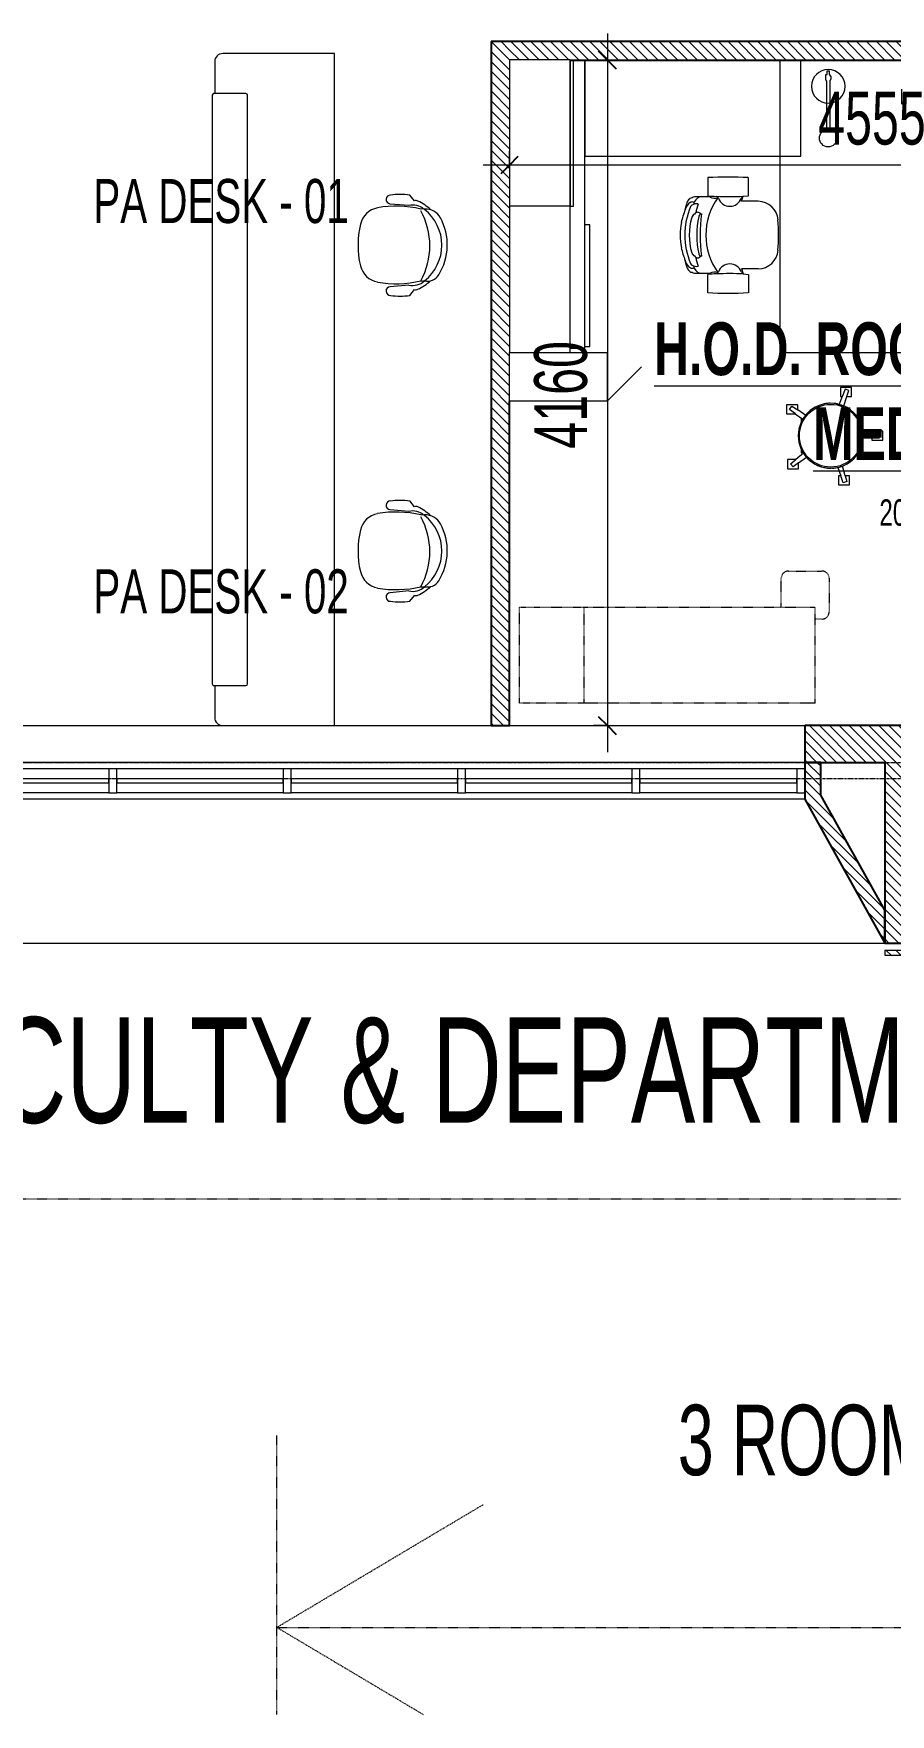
# Model space of a CAD drawing. Header units: millimetres. Extents: x -25222 to 91371, y -63339 to 20835.
# Drawn here: x 7885 to 13240, y -63339 to -52834 of the extents above; entities that cross this region are included whole.
import ezdxf

# ---------------------------------------------------------------- set-up
doc = ezdxf.new("R2010")
doc.units = ezdxf.units.MM
for name, pattern in [('Dash', [6.35, 3.175, -3.175]), ('Dash_2_', [6.35, 3.175, -3.175]), ('Grid Line', [22.225, 12.7, -3.175, 3.175, -3.175])]:
    doc.linetypes.add(name, pattern=pattern)
for name, color, linetype, lineweight in [('A-ANNO-DIMS', 211, 'Continuous', 9), ('A-ANNO-DIMS-110', 211, 'Continuous', 9), ('A-AREA-IDEN', 2, 'Continuous', 9), ('A-DETL-HDLN', 90, 'Dash_2_', 5), ('A-GLAZ-CURT', 52, 'Continuous', 5), ('A-GLAZ-CWMG', 51, 'Continuous', 5), ('A-WALL', 113, 'Continuous', 5), ('A-WALL-PATT', 111, 'Continuous', 25), ('G-ANNO-TEXT', 231, 'Continuous', 9), ('I-FURN', 30, 'Continuous', 5), ('Q-SPCQ', 91, 'Continuous', 5), ('S-GRID', 1, 'Continuous', 9)]:
    doc.layers.add(name, color=color, linetype=linetype, lineweight=lineweight)
doc.styles.add('Swis721 Cn BT_11', font='swissc.ttf', dxfattribs={"width": 0.8, "height": 440})
doc.styles.add('Swis721 Cn BT_3', font='swissc.ttf', dxfattribs={"width": 0.8, "height": 165})
doc.styles.add('Swis721 Cn BT_4', font='swissc.ttf', dxfattribs={"width": 0.8, "height": 275})
doc.styles.add('Swis721 Cn BT_5', font='swissc.ttf', dxfattribs={"width": 0.8, "height": 660})
doc.styles.add('Swis721 Cn BT_9', font='swissc.ttf', dxfattribs={"width": 0.8, "height": 330})
doc.styles.add('Swis721 Cn BT_B', font='swisscb.ttf', dxfattribs={"width": 0.8, "height": 330})
doc.dimstyles.new('Diagonal_-3_mm_Swiss', dxfattribs={"dimscale": 304.8, "dimtxt": 333.106598, "dimasz": 0.360892, "dimexe": 0.360892, "dimexo": 0.541339, "dimgap": 0.072178, "dimtad": 1, "dimdec": 0, "dimzin": 0, "dimdsep": 46, "dimtxsty": 'Swis721 Cn BT_9', "dimblk1": 'OBLIQUE', "dimblk2": 'OBLIQUE', "dimsah": 1, "dimcen": 0.09, "dimdle": 0.541339, "dimazin": 0, "dimtfac": 1, "dimtdec": 4, "dimtix": 1, "dimtmove": 0, "dimatfit": 3, "dimfxl": 1, "dimtvp": 1, "dimtolj": 1, "dimtzin": 0, "dimarcsym": 2})
pattern_1 = [(315, (14219.89, -54691.457), (30.869454, 30.869454), [])]

# ---------------------------------------------------------------- blocks, each defined once
blk = doc.blocks.new('Steelcase - Seating - Leap 464 Series - Worklounge - Caster-373766-4_ FOURTH FLOOR - GA PLAN')
at = {"layer": 'I-FURN', "color": 53, "lineweight": 9}
for p, q in [((-360, 449), (-246, 449)), ((360, 449), (246, 449)), ((-243, 396), (-230, 383)), ((243, 396), (230, 383)), ((-243, 229), (-246, 196)), ((-230, 240), (-243, 229)), ((-211, 239), (-243, 229)), ((-211, 134), (-211, 239)), ((211, 134), (211, 239)), ((211, 239), (243, 229)), ((230, 240), (243, 229)), ((243, 229), (246, 196)), ((-246, 196), (-360, 196)), ((246, 196), (360, 196))]:
    blk.add_line(p, q, dxfattribs=at)
for centre, radius, start, end in [((-208, 528), 31.3, 139.7777, 172.085), ((5312, 545), 5551, 180.1268, 181.1283), ((-180, 479), 61.5, 100.9655, 161.4013), ((-212, 550), 20.2, 141.8359, 184.9501), ((-183, 528), 56.5, 99.6106, 141.8359), ((-188, 548), 19.4, 147.0411, 221.579), ((-145, 520), 71.5, 100.9589, 147.0411), ((-141, 521), 54.5, 150.8293, 191.5383), ((-280, 1102), 526, 279.6106, 283.4025), ((-169, 537), 22.5, 113.5235, 150.8293), ((0, 149), 445, 66.4638, 113.5235), ((19, 159), 467, 102.0791, 112.3352), ((-120, 513), 22, 118.2395, 241.7605), ((-100, 518), 33.9, 106.4486, 154.4353), ((0, 177), 389, 73.5514, 106.4486), ((0, 247), 376, 77.9209, 102.0791), ((-19, 159), 467, 67.6648, 77.9209), ((101, 518), 33.9, 25.5647, 73.5514), ((121, 513), 22, 298.2395, 61.7605), ((145, 520), 71.5, 32.9589, 79.0411), ((280, 1102), 526, 256.5975, 260.3894), ((170, 539), 20.3, 30.925, 66.4638), ((141, 521), 54.5, 348.3374, 30.925), ((183, 528), 56.5, 38.1641, 80.3894), ((180, 479), 61.5, 18.5987, 79.0345), ((188, 548), 19.4, 319.0411, 32.9589), ((212, 550), 20.2, 355.0499, 38.1641), ((208, 528), 31.3, 7.915, 40.2223), ((-5312, 545), 5551, 358.8717, 359.8732), ((1848, 323), 2211, 176.7214, 183.2786), ((-2324, 304), 2084, 2.5365, 4.0045), ((-311, 405), 79.7, 346.9162, 22.5601), ((0, 61), 401, 54.3288, 125.6712), ((375, -1466), 2057, 104.5089, 106.0725), ((-112, 487), 20.5, 102.3178, 173.2597), ((0, -441), 939, 81.9081, 98.0919), ((0, -28), 547, 77.6822, 102.3178), ((113, 488), 19, 2.7011, 77.6822), ((-376, -1466), 2057, 73.9158, 75.4911), ((311, 405), 79.7, 157.4399, 193.0838), ((2324, 304), 2084, 175.9955, 177.4635), ((-1848, 323), 2211, 356.7214, 3.2786), ((-2125, 312), 1884, 357.4635, 2.5365), ((-256, 312), 76, 289.6481, 70.3519), ((256, 312), 76, 109.6481, 250.3519), ((2125, 312), 1884, 177.4635, 182.5365), ((-83, 139), 129, 182.2121, 264.5482), ((83, 139), 129, 275.4518, 357.7879), ((0, 1009), 1002, 264.5482, 275.4518)]:
    blk.add_arc(centre, radius, start, end, dxfattribs=at)
blk = doc.blocks.new('COUCH_examination_mobile2 - MMBE-023-356147-4_ FOURTH FLOOR - GA PLAN')
at = {"layer": 'I-FURN', "color": 53, "linetype": 'Dash', "lineweight": 9}
for p, q in [((-500, 501), (-500, 540)), ((100, 540), (-500, 540)), ((100, 540), (100, 501)), ((-500, 435), (-500, 501)), ((-500, 153), (-500, 435)), ((100, 501), (100, 435)), ((100, 435), (100, 153)), ((-500, 134), (-500, 153)), ((-500, 90), (-500, 135)), ((-500, 134), (100, 134)), ((100, 153), (100, 134)), ((100, 135), (100, 90)), ((-500, -1260), (-500, 90)), ((100, 90), (100, -1260)), ((-500, -1310), (-500, -1260)), ((100, -1260), (100, -1310)), ((-500, -1310), (100, -1310))]:
    blk.add_line(p, q, dxfattribs=at)
blk = doc.blocks.new('BIN_waste_20L - FQCW-016-373579-4_ FOURTH FLOOR - GA PLAN')
at = {"layer": 'Q-SPCQ', "color": 53, "linetype": 'Dash', "lineweight": 9}
for p, q in [((-105, 150), (105, 150)), ((-150, -105), (-150, 105)), ((150, 105), (150, 61)), ((75, -150), (-105, -150))]:
    blk.add_line(p, q, dxfattribs=at)
for centre, start, end in [((-105, 105), 90, 180), ((105, 105), 360, 90), ((-105, -105), 180, 270)]:
    blk.add_arc(centre, 45, start, end, dxfattribs=at)
blk = doc.blocks.new('Steelcase - Seating - Cobi 434 Series - Chair - Soft Arm Cap-386314-4_ FOURTH FLOOR - GA PLAN')
at = {"layer": 'I-FURN', "color": 53, "lineweight": 9}
for p, q in [((-252, -318), (-263, -200)), ((256, -200), (246, -318)), ((-317, -323), (-280, -354)), ((274, -354), (310, -323))]:
    blk.add_line(p, q, dxfattribs=at)
for centre, radius, start, end in [((-2, -588), 588, 77.1308, 102.7273), ((-102, -145), 133, 102.7273, 170.0104), ((99, -145), 133, 9.9627, 77.1308), ((123, -263), 444, 172.1902, 187.8098), ((-290, -202), 27.1, 5, 180), ((429, -238), 673, 170.0104, 193.2758), ((-432, -238), 673, 346.7242, 9.9627), ((283, -202), 27.1, 360, 175), ((-130, -263), 444, 352.1902, 7.8098), ((-256, -363), 25.5, 159.1978, 206.3291), ((41, -216), 357, 206.3291, 221.6709), ((-147, -342), 108, 167.0456, 222.9544), ((-191, -404), 36.4, 161.2842, 198.7158), ((-145, -434), 82.7, 167.1354, 238.236), ((-7, 1), 450, 240.8874, 299.1126), ((-3, -241), 283, 218.0902, 321.9098), ((116, -422), 107, 298.2017, 3.1495), ((-47, -216), 357, 317.8493, 333.6709), ((140, -342), 108, 319.3805, 12.9544), ((188, -404), 36.4, 341.2842, 18.7158), ((250, -363), 25.5, 333.6709, 20.8022), ((-1, -202), 356, 238.236, 298.2017)]:
    blk.add_arc(centre, radius, start, end, dxfattribs=at)
blk = doc.blocks.new('Department Reception Table 2 pax_Rectangle - Length 4200-1257779-4_ FOURTH FLOOR - GA PLAN')
at = {"layer": 'I-FURN', "color": 53, "lineweight": 9}
for p, q in [((-750, 1157.5), (-750, 957.5)), ((0, 1207.5), (-700, 1207.5)), ((0, -2992.5), (0, 1207.5)), ((-765, 947.5), (-765, -2732.5)), ((-555, 957.5), (-755, 957.5)), ((-545, -2732.5), (-545, 947.5)), ((-755, -2742.5), (-555, -2742.5)), ((-750, -2742.3), (-750, -2942.5)), ((-700, -2992.5), (0, -2992.5))]:
    blk.add_line(p, q, dxfattribs=at)
for centre, radius, start, end in [((-700, 1157.5), 50, 90, 180), ((-755, 947.5), 10, 90, 180), ((-755, 947.5), 10, 135, 180), ((-555, 947.5), 10, 360, 90), ((-755, -2732.5), 10, 180, 270), ((-755, -2732.5), 10, 225, 270), ((-555, -2732.5), 10, 270, 360), ((-700, -2942.5), 50, 180, 270)]:
    blk.add_arc(centre, radius, start, end, dxfattribs=at)
blk = doc.blocks.new('Steelcase - Elective Elements - Worksurface - Desk - Straight - 30D x 72W-1278507-4_ FOURTH FLOOR - GA PLAN')
at = {"layer": 'I-FURN', "color": 53, "lineweight": 9}
for p, q in [((1829, 762), (0, 762)), ((0, 762), (0, 0)), ((0, 0), (283, 0)), ((632, 0), (1203, 0)), ((1552, 0), (1829, 0))]:
    blk.add_line(p, q, dxfattribs=at)
blk = doc.blocks.new('Steelcase - Elective Elements - Worksurface - Bridge - 24D x 48W-1278508-4_ FOURTH FLOOR - GA PLAN')
at = {"layer": 'I-FURN', "color": 53, "lineweight": 9}
for p, q in [((600, 1350), (0, 1350)), ((600, 0), (600, 1350)), ((0, 0), (600, 0))]:
    blk.add_line(p, q, dxfattribs=at)
blk = doc.blocks.new('Steelcase - Elective Elements - Worksurface - Straight - 24D - 72W-1279399-4_ FOURTH FLOOR - GA PLAN')
at = {"layer": 'I-FURN', "color": 53, "lineweight": 9}
for p, q in [((1800, 450), (0, 450)), ((1800, 358), (1800, 450))]:
    blk.add_line(p, q, dxfattribs=at)
blk = doc.blocks.new('Steelcase - Elective Elements - Plinth Base - Wardrobe - 65 5_8H x 24D x 12W - Right-1278510-4_ FOURTH FLOOR - GA PLAN')
at = {"layer": 'I-FURN', "color": 53, "lineweight": 9}
for p, q in [((305, 610), (89, 825)), ((0, 0), (0, 610)), ((0, 610), (305, 610)), ((305, 610), (305, 0)), ((305, 0), (0, 0))]:
    blk.add_line(p, q, dxfattribs=at)
blk = doc.blocks.new('Steelcase - Elective Elements - Plinth Base - Pedestal - 2 High Lateral File - 23 1_4D x 30W-1278511-4_ FOURTH FLOOR - GA PLAN')
at = {"layer": 'I-FURN', "color": 53, "lineweight": 9}
for p, q in [((746, 0), (-16, 0)), ((-16, 0), (-16, -32)), ((746, -32), (746, 0))]:
    blk.add_line(p, q, dxfattribs=at)
blk = doc.blocks.new('Steelcase - Elective Elements - Storage - Overhead Cabinet - Single High 15H - Sliding Door - 15 3_4D x 72W-1278517-4_ FOURTH FLOOR - GA PLAN')
at = {"layer": 'I-FURN', "color": 53, "lineweight": 9}
for p, q in [((1828, 378), (0, 378)), ((0, 378), (0, 0)), ((915, 400), (2, 400)), ((2, 400), (2, 380)), ((2, 380), (915, 380)), ((914, 378), (914, 0)), ((914, 378), (914, 0)), ((914, 378), (914, 0)), ((915, 380), (915, 400)), ((1828, 0), (1828, 378)), ((0, 0), (1828, 0))]:
    blk.add_line(p, q, dxfattribs=at)
blk = doc.blocks.new('Steelcase - Worktool - Lighting - Dash Mini LED Light - Freestanding-1278519-4_ FOURTH FLOOR - GA PLAN')
at = {"layer": 'I-FURN', "color": 53, "lineweight": 9}
for p, q in [((-9, 64), (-9, 366)), ((9, 366), (9, 65)), ((-16, 33), (-16, 51)), ((-9, 30), (-13, 30)), ((-9, 22), (-9, 30)), ((-6, 22), (-9, 22)), ((-6, 0), (-6, 22)), ((6, 22), (6, 0)), ((16, 22), (6, 22)), ((15, 56), (16, 56)), ((16, 56), (16, 22)), ((6, 0), (-6, 0))]:
    blk.add_line(p, q, dxfattribs=at)
blk.add_circle((0, 420), 54.8, dxfattribs=at)
for centre, radius, start, end in [((0, 96), 105, 0, 180), ((0, 96), 105, 180, 0), ((0, 51), 15.8, 123.4056, 180), ((-13, 33), 2.81, 180, 270), ((2, 53), 13.8, 13.863, 60.1054)]:
    blk.add_arc(centre, radius, start, end, dxfattribs=at)
blk = doc.blocks.new('Furniture-Stool-Midmark-Ritter_276_201-Air_Lift_Stool - Classic Series Stools-408865-4_ FOURTH FLOOR - GA PLAN')
at = {"layer": 'I-FURN', "color": 53, "lineweight": 9}
for p, q in [((28, 326), (-28, 326)), ((-28, 326), (-28, 257)), ((28, 257), (28, 326)), ((-28, 257), (-14, 257)), ((-14, 257), (-15, 202)), ((-13, 305), (-14, 257)), ((13, 305), (-13, 305)), ((14, 257), (13, 305)), ((15, 202), (14, 257)), ((14, 257), (28, 257)), ((-301, 129), (-302, 60)), ((-245, 129), (-301, 129)), ((-283, 113), (-292, 89)), ((-245, 100), (-283, 113)), ((-245, 100), (-245, 129)), ((308, 117), (251, 117)), ((251, 117), (251, 90)), ((308, 48), (308, 117)), ((-302, 60), (-245, 60)), ((-292, 89), (-244, 71)), ((-186, 81), (-245, 100)), ((-245, 60), (-245, 71)), ((-245, 71), (-197, 53)), ((251, 90), (188, 73)), ((198, 44), (251, 62)), ((251, 90), (287, 101)), ((295, 77), (251, 62)), ((251, 62), (251, 48)), ((251, 48), (308, 48)), ((287, 101), (295, 77)), ((-161, -207), (-194, -207)), ((-194, -207), (-194, -276)), ((-185, -244), (-161, -207)), ((-127, -157), (-161, -207)), ((-137, -222), (-103, -175)), ((-100, -175), (-107, -186)), ((-107, -186), (-80, -186)), ((80, -186), (107, -186)), ((107, -186), (101, -176)), ((110, -170), (149, -219)), ((169, -201), (134, -152)), ((169, -201), (194, -235)), ((206, -201), (169, -201)), ((206, -270), (206, -201)), ((-194, -276), (-137, -276)), ((-164, -258), (-185, -244)), ((-137, -221), (-164, -258)), ((-137, -276), (-137, -222)), ((149, -219), (149, -270)), ((149, -270), (206, -270)), ((175, -251), (150, -220)), ((194, -235), (175, -251))]:
    blk.add_line(p, q, dxfattribs=at)
blk.add_circle((0, 0), 196, dxfattribs=at)
for start, end in [(360, 180), (140.1812, 147.1233), (126.3351, 133.2771), (112.4889, 119.431), (98.6427, 105.5848), (84.7966, 91.7387), (70.9504, 77.8925), (57.1043, 64.0464), (45, 50.2002), (43.2581, 45), (29.412, 36.3541), (180, 360), (167.8735, 174.8156), (154.0274, 160.9694), (15.5658, 22.5079), (1.7197, 8.6618), (181.7197, 188.6618), (195.5658, 202.5079), (209.412, 216.3541), (334.0274, 340.9694), (347.8735, 354.8156), (223.2581, 225), (225, 230.2002), (237.1043, 240.2473), (250.9504, 257.8925), (264.7966, 271.7387), (278.6427, 285.5848), (292.4889, 293.8682), (306.3351, 313.2771), (320.1812, 327.1233)]:
    blk.add_arc((0, 0), 203, start, end, dxfattribs=at)
blk = doc.blocks.new('MM-HOSPITAL A_B BLOCK 2022_05_19_Interiors_rvt-1-4_ FOURTH FLOOR - GA PLAN')
at = {"color": 53, "lineweight": 9}
blk.add_blockref('Department Reception Table 2 pax_Rectangle - Length 4200-1257779-4_ FOURTH FLOOR - GA PLAN', (9767, -54166), dxfattribs=at)
for name, p, rotation in [('Steelcase - Elective Elements - Storage - Overhead Cabinet - Single High 15H - Sliding Door - 15 3_4D x 72W-1278517-4_ FOURTH FLOOR - GA PLAN', (10860, -52998), 270.0000000000006), ('Steelcase - Elective Elements - Worksurface - Straight - 24D - 72W-1279399-4_ FOURTH FLOOR - GA PLAN', (10880, -52999), 270.0000000000006), ('Steelcase - Elective Elements - Worksurface - Bridge - 24D x 48W-1278508-4_ FOURTH FLOOR - GA PLAN', (11330, -52999), 270.0000000000006), ('Steelcase - Elective Elements - Worksurface - Desk - Straight - 30D x 72W-1278507-4_ FOURTH FLOOR - GA PLAN', (13311, -54827), 90.0000000000004), ('Steelcase - Worktool - Lighting - Dash Mini LED Light - Freestanding-1278519-4_ FOURTH FLOOR - GA PLAN', (12852, -53067), 180), ('Steelcase - Seating - Leap 464 Series - Worklounge - Caster-373766-4_ FOURTH FLOOR - GA PLAN', (12549, -54093), 89.99999999999967), ('Steelcase - Seating - Cobi 434 Series - Chair - Soft Arm Cap-386314-4_ FOURTH FLOOR - GA PLAN', (9913, -54153), 89.9999999999999), ('Steelcase - Elective Elements - Plinth Base - Pedestal - 2 High Lateral File - 23 1_4D x 30W-1278511-4_ FOURTH FLOOR - GA PLAN', (11362, -54044), 270.0000000000061), ('Steelcase - Elective Elements - Plinth Base - Wardrobe - 65 5_8H x 24D x 12W - Right-1278510-4_ FOURTH FLOOR - GA PLAN', (10860, -54827), 270.0000000000006), ('Furniture-Stool-Midmark-Ritter_276_201-Air_Lift_Stool - Classic Series Stools-408865-4_ FOURTH FLOOR - GA PLAN', (12868, -55347), 270.0000000000001), ('Steelcase - Seating - Cobi 434 Series - Chair - Soft Arm Cap-386314-4_ FOURTH FLOOR - GA PLAN', (9913, -56065), 89.9999999999999), ('BIN_waste_20L - FQCW-016-373579-4_ FOURTH FLOOR - GA PLAN', (12708, -56343), 270.0000000000001), ('COUCH_examination_mobile2 - MMBE-023-356147-4_ FOURTH FLOOR - GA PLAN', (11460, -56518), 89.99999999999908)]:
    blk.add_blockref(name, p, dxfattribs=dict(at, rotation=rotation))
blk = doc.blocks.new('Rectangular Mullion - 50 x 150mm-11328795-4_ FOURTH FLOOR - GA PLAN')
at = {"layer": 'A-GLAZ-CWMG'}
for p, q in [((-50, 75), (0, 75)), ((-50, -75), (-50, 75)), ((0, 75), (0, -75)), ((0, -75), (-50, -75))]:
    blk.add_line(p, q, dxfattribs=at)
blk = doc.blocks.new('System Panel - Glazed-11328794-4_ FOURTH FLOOR - GA PLAN')
at = {"layer": 'A-GLAZ-CURT'}
for p, q in [((520, 12.5), (-520, 12.5)), ((-520, 12.5), (-520, -12.5)), ((520, -12.5), (520, 12.5)), ((-520, -12.5), (520, -12.5))]:
    blk.add_line(p, q, dxfattribs=at)
blk = doc.blocks.new('Rectangular Mullion - 50 x 150mm-9824124-4_ FOURTH FLOOR - GA PLAN')
at = {"layer": 'A-GLAZ-CWMG'}
for p, q in [((7708, 14801), (8748, 14801)), ((7708, 14651), (8748, 14651))]:
    blk.add_line(p, q, dxfattribs=at)
blk = doc.blocks.new('Rectangular Mullion - 50 x 150mm-11328792-4_ FOURTH FLOOR - GA PLAN')
at = {"layer": 'A-GLAZ-CWMG'}
for p, q in [((-25, 75), (25, 75)), ((-25, -75), (-25, 75)), ((25, 75), (25, -75)), ((25, -75), (-25, -75))]:
    blk.add_line(p, q, dxfattribs=at)
blk = doc.blocks.new('System Panel - Glazed-11369295-4_ FOURTH FLOOR - GA PLAN')
at = {"layer": 'A-GLAZ-CURT'}
for p, q in [((490, 13), (-490, 13)), ((-490, 13), (-490, -12)), ((490, -12), (490, 13)), ((-490, -12), (490, -12))]:
    blk.add_line(p, q, dxfattribs=at)
blk = doc.blocks.new('Rectangular Mullion - 50 x 150mm-11368306-4_ FOURTH FLOOR - GA PLAN')
at = {"layer": 'A-GLAZ-CWMG'}
for p, q in [((12655, -57429), (11675, -57429)), ((12655, -57579), (11675, -57579))]:
    blk.add_line(p, q, dxfattribs=at)
blk = doc.blocks.new('Walls 6 - Walls 4-13981514-4_ FOURTH FLOOR - GA PLAN')
at = {"layer": 'A-WALL-PATT', "lineweight": 5}
h = blk.add_hatch(dxfattribs=at)
h.set_pattern_fill('FP_4', color=9, style=0, pattern_type=2)
h.set_pattern_definition([(45, (54691.457, 14219.89), (-30.869454, 30.869454), [])])
h.paths.add_polyline_path([(58519, -16565), (57619, -16065), (57389, -16065), (57389, -16165), (57593, -16165), (58313, -16565)], flags=0)
h.paths.add_polyline_path([(58519, 13205), (58313, 13205), (57593, 12805), (57389, 12805), (57389, 12705), (57619, 12705), (58519, 13205)], flags=0)
at = {"layer": 'A-WALL', "lineweight": 25}
for p, q in [((58313, 13205), (57593, 12805)), ((57619, 12705), (58519, 13205)), ((58519, 13205), (58313, 13205)), ((57593, 12805), (57389, 12805)), ((57389, 12805), (57389, 12705)), ((57389, 12705), (57619, 12705))]:
    blk.add_line(p, q, dxfattribs=at)
at = {"layer": 'A-WALL'}
for p, q in [((58519, -16565), (58519, 13205)), ((57619, 12705), (57619, -16065))]:
    blk.add_line(p, q, dxfattribs=at)
blk = doc.blocks.new('DIMBLOCK136-4_ FOURTH FLOOR - GA PLAN')
at = {"layer": 'A-ANNO-DIMS-110', "transparency": 16777216}
for p, q in [((10860, -53568), (10860, -53765)), ((10860, -53655), (10860, -53568)), ((15415, -53568), (15415, -53765)), ((15415, -53655), (15415, -53568)), ((15580, -53655), (10695, -53655))]:
    blk.add_line(p, q, dxfattribs=at)
at = {"layer": 'A-ANNO-DIMS-110', "lineweight": 25, "transparency": 16777216}
for p, q in [((10860, -53655), (10805, -53710)), ((10860, -53655), (10915, -53600)), ((15415, -53655), (15360, -53710)), ((15415, -53655), (15470, -53600))]:
    blk.add_line(p, q, dxfattribs=at)
at = {"layer": 'A-ANNO-DIMS-110', "color": 0, "transparency": 16777216, "insert": (12789, -53197), "char_height": 330, "width": 837.53, "attachment_point": 1, "line_spacing_factor": 0.961347, "style": 'Swis721 Cn BT_9'}
blk.add_mtext('4555', dxfattribs=at)
blk = doc.blocks.new('_Oblique')
at = {"color": 0, "linetype": 'ByBlock', "lineweight": -2}
blk.add_line((-0.5, -0.5), (0.5, 0.5), dxfattribs=at)
blk = doc.blocks.new('DIMBLOCK137-4_ FOURTH FLOOR - GA PLAN')
at = {"layer": 'A-ANNO-DIMS-110', "transparency": 16777216}
for p, q in [((11472, -52834), (11472, -57324)), ((11385, -52999), (11582, -52999)), ((11472, -52999), (11385, -52999)), ((11385, -57159), (11582, -57159)), ((11472, -57159), (11385, -57159))]:
    blk.add_line(p, q, dxfattribs=at)
at = {"layer": 'A-ANNO-DIMS-110', "lineweight": 25, "transparency": 16777216}
for p, q in [((11472, -52999), (11417, -52944)), ((11472, -52999), (11527, -53054)), ((11472, -57159), (11417, -57104)), ((11472, -57159), (11527, -57214))]:
    blk.add_line(p, q, dxfattribs=at)
at = {"layer": 'A-ANNO-DIMS-110', "color": 0, "transparency": 16777216, "insert": (11014, -55428), "char_height": 330, "width": 837.53, "attachment_point": 1, "rotation": 90, "line_spacing_factor": 0.961347, "style": 'Swis721 Cn BT_9'}
blk.add_mtext('4160', dxfattribs=at)

msp = doc.modelspace()

# ---------------------------------------------------------------- hatches: boundary and pattern name
at = {"layer": 'A-WALL-PATT', "lineweight": 5}
h = msp.add_hatch(dxfattribs=at)
h.set_pattern_fill('FP_1', color=9, style=0, pattern_type=2)
h.set_pattern_definition(pattern_1)
h.paths.add_polyline_path([(10745.1, -57158.7), (10860.1, -57158.7), (10860.1, -52883.7), (10745.1, -52883.7), (10745.1, -56762.9)], flags=0)
h = msp.add_hatch(dxfattribs=at)
h.set_pattern_fill('FP_1', color=9, style=0, pattern_type=2)
h.set_pattern_definition(pattern_1)
h.paths.add_polyline_path([(23205.1, -52998.7), (23435.1, -52998.7), (23435.1, -52883.7), (23090.1, -52883.7), (23090.1, -52998.7)], flags=0)
h.paths.add_polyline_path([(30880.1, -52998.7), (31225.1, -52998.7), (31225.1, -52883.7), (30880.1, -52883.7)], flags=0)
h.paths.add_polyline_path([(12921, -52998.7), (14250.1, -52998.7), (14250.1, -52883.7), (10860.1, -52883.7), (10860.1, -52998.5), (12549, -52998.7)], flags=0)
h.paths.add_polyline_path([(34039.2, -52998.7), (35035.1, -52998.7), (35035.1, -52883.7), (32275.1, -52883.7), (32275.1, -52998.7), (33580.1, -52998.7)], flags=0)
h.paths.add_polyline_path([(15300.1, -52998.7), (15645.1, -52998.7), (15645.1, -52883.7), (15300.1, -52883.7)], flags=0)
h.paths.add_polyline_path([(28989.2, -52998.7), (29830.1, -52998.7), (29830.1, -52883.7), (24485.1, -52883.7), (24485.1, -52998.7), (28530.1, -52998.7)], flags=0)
h.paths.add_polyline_path([(19310.1, -52998.7), (22040.1, -52998.7), (22040.1, -52883.7), (16695.1, -52883.7), (16695.1, -52998.7), (18889.2, -52998.7)], flags=0)
h = msp.add_hatch(dxfattribs=at)
h.set_pattern_fill('FP_1', color=9, style=0, pattern_type=2)
h.set_pattern_definition(pattern_1)
h.paths.add_polyline_path([(12705.1, -57388.7), (13205.1, -57388.7), (13205.1, -57158.7), (12705.1, -57158.7), (12705.1, -57388.7)], flags=0)
h = msp.add_hatch(dxfattribs=at)
h.set_pattern_fill('FP_1', color=9, style=0, pattern_type=2)
h.set_pattern_definition(pattern_1)
h.paths.add_polyline_path([(13205.1, -58288.7), (13435.1, -58288.7), (13435.1, -57158.7), (13205.1, -57158.7), (13205.1, -58288.7)], flags=0)
h = msp.add_hatch(dxfattribs=at)
h.set_pattern_fill('FP_1', color=9, style=0, pattern_type=2)
h.set_pattern_definition(pattern_1)
h.paths.add_polyline_path([(55616.6, -58518.7), (62381.1, -58518.7), (62381.1, -58288.7), (43795.1, -58288.7), (43795.1, -58518.7), (48271.1, -58518.7)], flags=0)
h.paths.add_polyline_path([(-18494.9, -58518.7), (-16564.9, -58518.7), (-16564.9, -58288.7), (-19394.9, -58288.7), (-19394.9, -58518.7), (-19164.9, -58518.7)], flags=0)
h.paths.add_polyline_path([(18889.2, -58518.7), (18925, -58518.7), (18925, -58288.7), (13205.1, -58288.7), (13205.1, -58518.7)], flags=0)
h = msp.add_hatch(dxfattribs=at)
h.set_pattern_fill('FP_1', color=9, style=0, pattern_type=2)
h.set_pattern_definition(pattern_1)
h.paths.add_polyline_path([(55616.6, -58593.7), (62455.1, -58593.7), (62455.1, -58563.7), (43795.1, -58563.7), (43795.1, -58593.7), (48271.1, -58593.7)], flags=0)
h.paths.add_polyline_path([(-19394.9, -58593.7), (-16564.9, -58593.7), (-16564.9, -58563.7), (-19454.9, -58563.7), (-19454.9, -58593.7)], flags=0)
h.paths.add_polyline_path([(18695, -58593.7), (18925, -58593.7), (18925, -58563.7), (13205.1, -58563.7), (13205.1, -58593.7)], flags=0)

# ---------------------------------------------------------------- linework, layer by layer
at = {"layer": 'A-DETL-HDLN'}
for p, q in [((30995.1, -60118.7), (-20964.9, -60118.7)), ((9405.5, -63339), (9405.5, -61595.2)), ((9405.5, -62795.2), (10694.6, -62028.2)), ((9405.5, -62795.2), (10319.5, -63339)), ((9405.5, -62795.2), (35940.5, -62795.2))]:
    msp.add_line(p, q, dxfattribs=at)
at = {"layer": 'A-WALL', "lineweight": 25}
for p, q in [((10745.1, -52883.7), (10745.1, -57158.7)), ((14250.1, -52883.7), (10745.1, -52883.7)), ((11238, -52998.7), (14250.1, -52998.7)), ((10860.1, -57158.7), (10860.1, -55132.1)), ((10745.1, -57158.7), (10860.1, -57158.7)), ((13435.1, -57158.7), (12705.1, -57158.7)), ((12705.1, -57158.7), (12705.1, -57388.7)), ((12705.1, -57388.7), (13205.1, -57388.7)), ((13205.1, -57388.7), (13205.1, -58518.7)), ((13205.1, -58518.7), (18925, -58518.7))]:
    msp.add_line(p, q, dxfattribs=at)
at = {"layer": 'A-WALL'}
for p, q in [((6637.1, -57158.7), (9066.6, -57158.7)), ((9766.6, -57158.7), (10745.1, -57158.7)), ((10860.1, -57158.7), (12705.1, -57158.7)), ((12705.1, -57388.7), (6035.1, -57388.7)), ((18925, -58563.7), (13205.1, -58563.7)), ((13205.1, -58563.7), (13205.1, -58593.7)), ((13205.1, -58593.7), (18925, -58593.7))]:
    msp.add_line(p, q, dxfattribs=at)
at = {"layer": 'S-GRID', "linetype": 'Grid Line'}
for p, q in [((-24562.2, -57388.7), (90711.2, -57388.7)), ((-24562.2, -57488.7), (90711.2, -57488.7))]:
    msp.add_line(p, q, dxfattribs=at)

# ---------------------------------------------------------------- block references
at = {"lineweight": 5}
msp.add_blockref('MM-HOSPITAL A_B BLOCK 2022_05_19_Interiors_rvt-1-4_ FOURTH FLOOR - GA PLAN', (0, 0), dxfattribs=at)
at = {"layer": 'A-GLAZ-CURT'}
for name, p in [('System Panel - Glazed-11328794-4_ FOURTH FLOOR - GA PLAN', (7835.1, -57503.7)), ('System Panel - Glazed-11328794-4_ FOURTH FLOOR - GA PLAN', (8925.1, -57503.7)), ('System Panel - Glazed-11328794-4_ FOURTH FLOOR - GA PLAN', (10015.1, -57503.7)), ('System Panel - Glazed-11328794-4_ FOURTH FLOOR - GA PLAN', (11105.1, -57503.7)), ('System Panel - Glazed-11369295-4_ FOURTH FLOOR - GA PLAN', (12165.1, -57503.7))]:
    msp.add_blockref(name, p, dxfattribs=at)
at = {"layer": 'A-GLAZ-CWMG', "rotation": 180}
for p in [(16062.7, -42777.5), (17152.7, -42777.5), (18242.7, -42777.5), (19332.7, -42777.5)]:
    msp.add_blockref('Rectangular Mullion - 50 x 150mm-9824124-4_ FOURTH FLOOR - GA PLAN', p, dxfattribs=at)
at = {"layer": 'A-GLAZ-CWMG', "extrusion": (0, 0, -1), "rotation": 180}
for name, p in [('Rectangular Mullion - 50 x 150mm-11328792-4_ FOURTH FLOOR - GA PLAN', (-8380.1, -57503.7)), ('Rectangular Mullion - 50 x 150mm-11328792-4_ FOURTH FLOOR - GA PLAN', (-9470.1, -57503.7)), ('Rectangular Mullion - 50 x 150mm-11328792-4_ FOURTH FLOOR - GA PLAN', (-10560.1, -57503.7)), ('Rectangular Mullion - 50 x 150mm-11328792-4_ FOURTH FLOOR - GA PLAN', (-11650.1, -57503.7)), ('Rectangular Mullion - 50 x 150mm-11328795-4_ FOURTH FLOOR - GA PLAN', (-12705.1, -57503.7))]:
    msp.add_blockref(name, p, dxfattribs=at)
at = {"layer": 'A-GLAZ-CWMG'}
msp.add_blockref('Rectangular Mullion - 50 x 150mm-11368306-4_ FOURTH FLOOR - GA PLAN', (0, 0), dxfattribs=at)
at = {"layer": 'A-WALL', "rotation": 270.0000000000001}
msp.add_blockref('Walls 6 - Walls 4-13981514-4_ FOURTH FLOOR - GA PLAN', (0, 0), dxfattribs=at)

# ---------------------------------------------------------------- texts
at = {"layer": 'A-AREA-IDEN', "attachment_point": 1}
for s, insert, char_height, width, style in [('\\LH.O.D. ROOM (PHYSICAL', (11763.1, -54638.4), 330, 4261.129, 'Swis721 Cn BT_B'), ('\\LMEDICINE)', (12758.5, -55169.6), 330, 1855.426, 'Swis721 Cn BT_B'), ('201.6 SF', (13171.6, -55744.5), 165, 698.43, 'Swis721 Cn BT_3')]:
    msp.add_mtext(s, dxfattribs=dict(at, insert=insert, char_height=char_height, width=width, style=style))
at = {"layer": 'G-ANNO-TEXT', "color": 7, "attachment_point": 1}
for s, insert, char_height, width, style in [('PA DESK - 01 ', (8258.9, -53742.6), 275, 2003.577, 'Swis721 Cn BT_4'), ('PA DESK - 02 ', (8258.9, -56182), 275, 2003.577, 'Swis721 Cn BT_4'), ('FACULTY & DEPARTMENT OF PHYSICAL MEDICINE & REHABILITATION : 5 ROOMS', (6880.4, -58981.5), 660, 27111.789, 'Swis721 Cn BT_5'), ('3 ROOMS OF RADIOLOGY DEPARTMENT (1 NOS.PG ROOM & 2 NOS. SENIOR RESIDENT) HAVE BEEN SHIFTED FROM ', (11912.1, -61403.8), 440, 25757.257, 'Swis721 Cn BT_11')]:
    msp.add_mtext(s, dxfattribs=dict(at, insert=insert, char_height=char_height, width=width, style=style))

# ---------------------------------------------------------------- dimensions: what is measured, and where the dimension line sits
at = {"layer": 'A-ANNO-DIMS'}
dim = msp.add_linear_dim(base=(11472.2, -57158.7), p1=(11550, -52998.7), p2=(11550, -57158.7), angle=90, dimstyle='Diagonal_-3_mm_Swiss', override={"dimpost": '<>', "dimfxl": 4160}, dxfattribs=at)
dim.commit()
dim.dimension.update_dxf_attribs({"geometry": 'DIMBLOCK137-4_ FOURTH FLOOR - GA PLAN', "text_midpoint": (11280.9, -55078.7)})
dim = msp.add_linear_dim(base=(10860.1, -53654.8), p1=(15415.1, -53732.6), p2=(10860.1, -53732.6), dimstyle='Diagonal_-3_mm_Swiss', override={"dimpost": '<>', "dimfxl": 4555}, dxfattribs=at)
dim.commit()
dim.dimension.update_dxf_attribs({"geometry": 'DIMBLOCK136-4_ FOURTH FLOOR - GA PLAN', "text_midpoint": (13137.6, -53463.6)})

doc.saveas('drawing.dxf')
